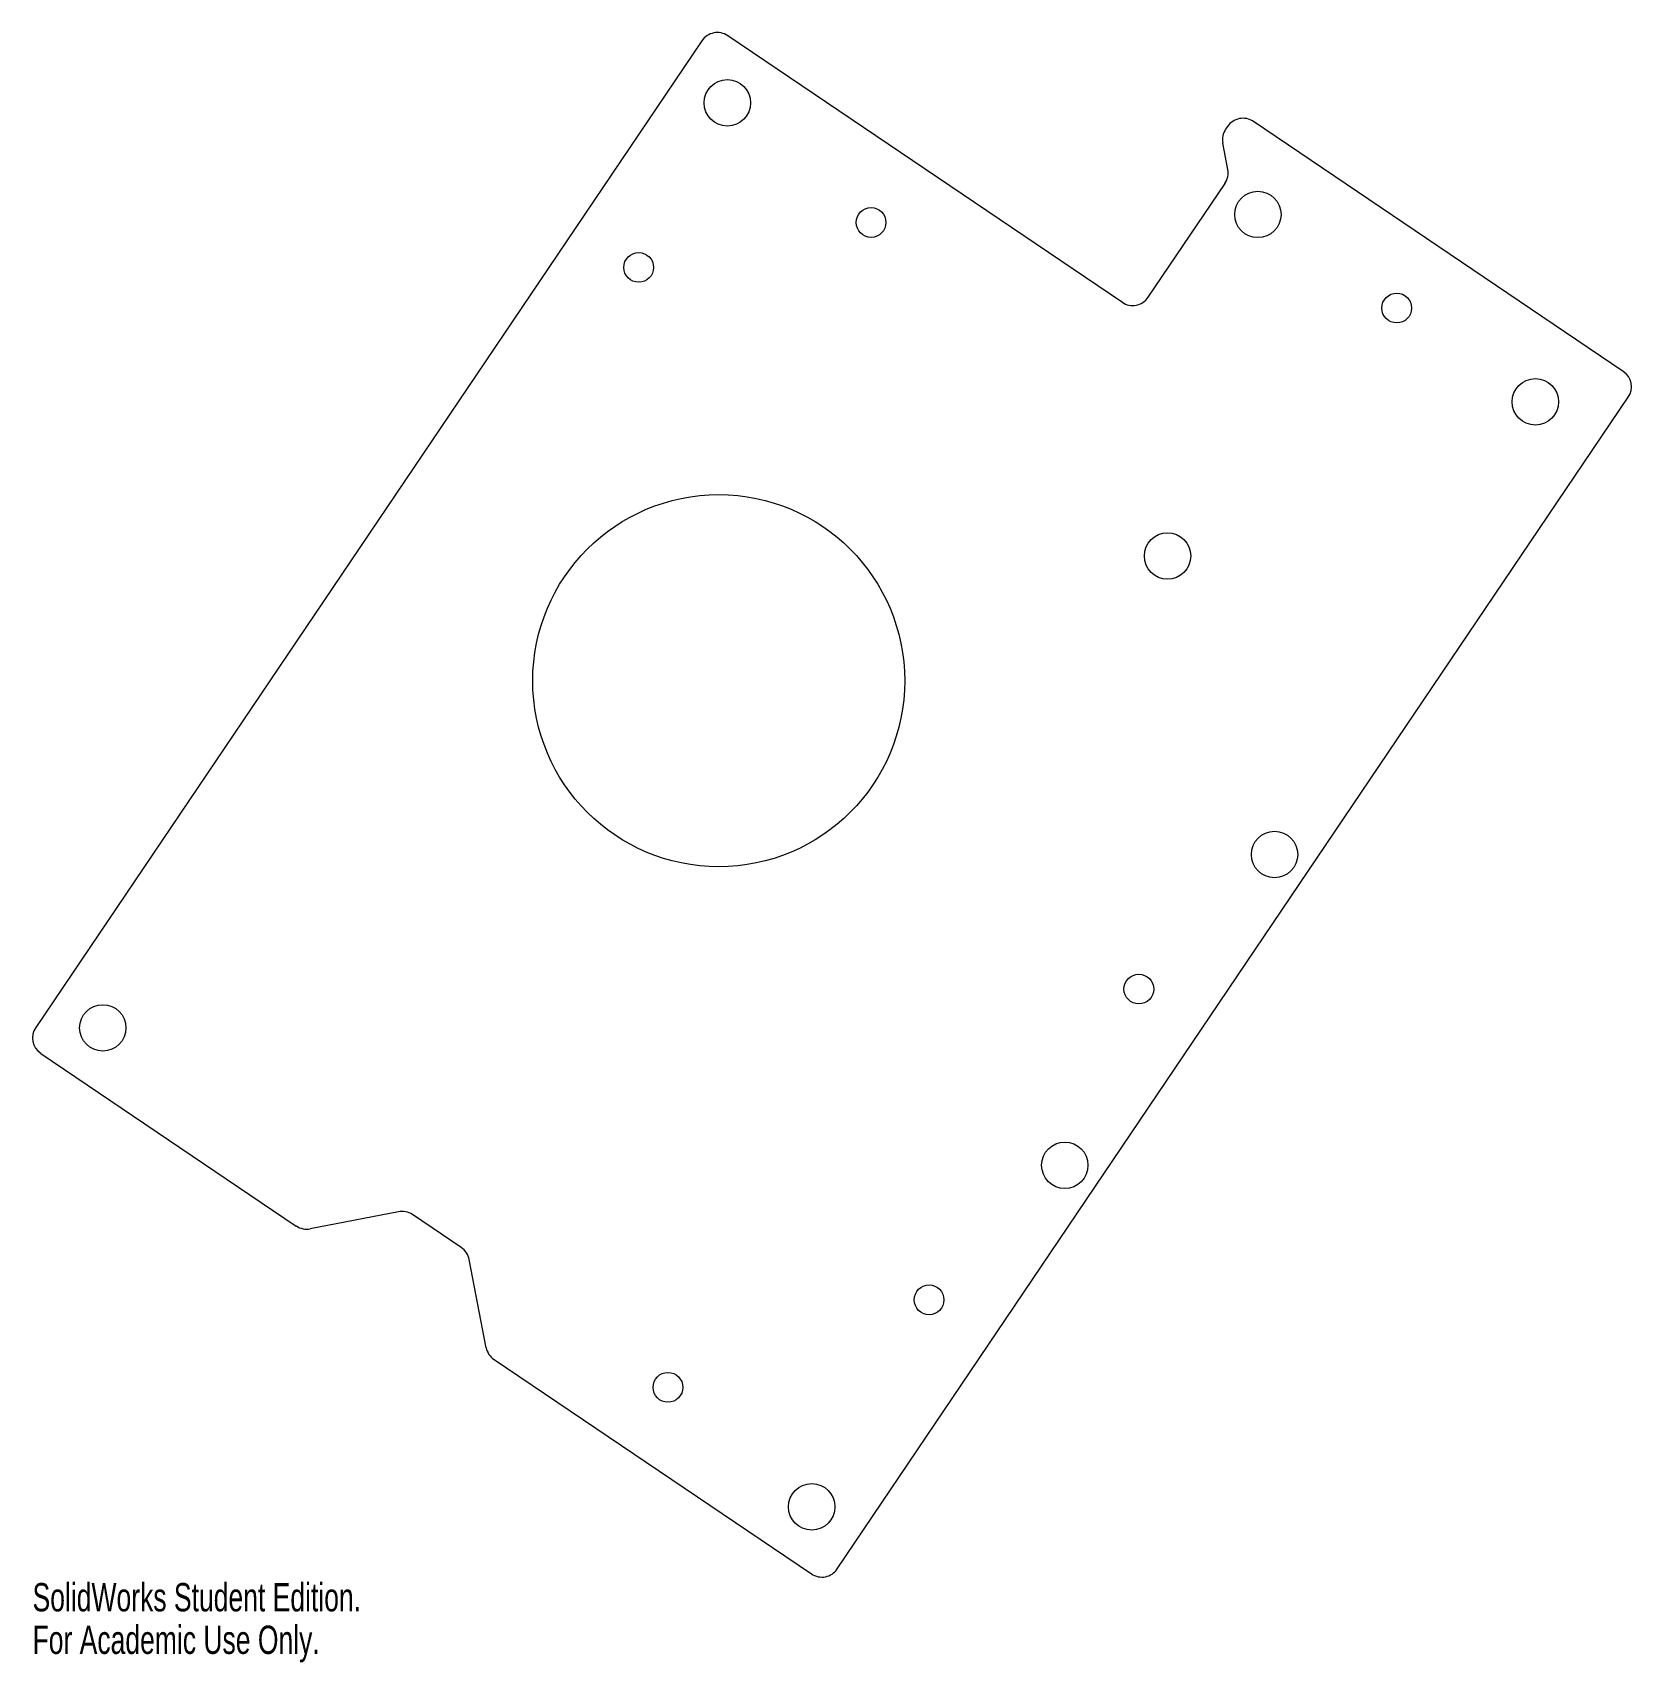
# Model space of a CAD drawing. Header units: inches. Extents: x -4.6 to 6.1, y -6.6 to 4.4.
import ezdxf

# ---------------------------------------------------------------- set-up
doc = ezdxf.new("R2010")
doc.units = ezdxf.units.IN
doc.header["$MEASUREMENT"] = 0
doc.styles.add('SLDTEXTSTYLE0', font='TXT', dxfattribs={"width": 0.7})

msp = doc.modelspace()

# ---------------------------------------------------------------- linework, layer by layer
at = {"color": 7, "linetype": 'Continuous', "lineweight": 15}
for p, q in [((-0.113, 4.3), (-4.59, -2.33)), ((2.713, 2.542), (0.061, 4.333)), ((3.42, 3.724), (3.407, 3.705)), ((6.08, 2.078), (3.594, 3.757)), ((3.422, 3.435), (3.388, 3.611)), ((2.886, 2.576), (3.403, 3.341)), ((0.796, -5.968), (6.113, 1.905)), ((-4.557, -2.504), (-2.839, -3.664)), ((-2.152, -3.568), (-2.745, -3.683)), ((-1.73, -3.809), (-2.059, -3.587)), ((-1.563, -4.482), (-1.677, -3.889)), ((-1.51, -4.561), (0.623, -6.002))]:
    msp.add_line(p, q, dxfattribs=at)
for centre, radius in [((0.058, 3.883), 0.156), ((3.624, 3.133), 0.156), ((1.024, 3.079), 0.1), ((-0.538, 2.777), 0.1), ((4.557, 2.504), 0.1), ((5.489, 1.874), 0.156), ((0, 0), 1.25), ((3.017, 0.838), 0.156), ((3.736, -1.168), 0.156), ((2.824, -2.072), 0.1), ((-4.14, -2.333), 0.156), ((2.326, -3.256), 0.156), ((1.414, -4.16), 0.1), ((-0.341, -4.748), 0.1), ((0.625, -5.551), 0.156)]:
    msp.add_circle(centre, radius, dxfattribs=at)
for centre, start, end in [((-0.009, 4.23), 55.966, 145.966), ((3.524, 3.654), 55.966, 145.966), ((3.511, 3.635), 145.966, 190.966), ((3.299, 3.411), 325.966, 10.966), ((2.782, 2.646), 235.966, 325.966), ((6.01, 1.975), 325.966, 55.966), ((-4.487, -2.4), 145.966, 235.966), ((-2.129, -3.691), 55.966, 100.966), ((-2.769, -3.56), 235.966, 280.966), ((-1.8, -3.913), 10.966, 55.966), ((-1.44, -4.458), 190.966, 235.966), ((0.693, -5.898), 235.966, 325.966)]:
    msp.add_arc(centre, 0.125, start, end, dxfattribs=at)

# ---------------------------------------------------------------- texts
at = {"color": 7, "linetype": 'Continuous', "char_height": 0.1903, "attachment_point": 1, "style": 'SLDTEXTSTYLE0'}
for s, insert in [('SolidWorks Student Edition.', (-4.612, -6.063)), ('For Academic Use Only.', (-4.612, -6.349))]:
    msp.add_mtext(s, dxfattribs=dict(at, insert=insert))

doc.saveas('drawing.dxf')
